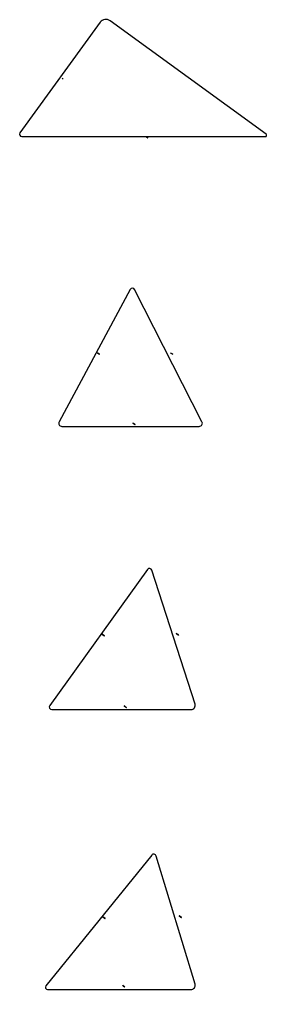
# Model space of a CAD drawing. Header units: metres. Extents: x -1 to 145, y -1 to 19.
# Drawn here: x 59.21 to 60.96, y 7.67 to 14.55 of the extents above; entities that cross this region are included whole.
import ezdxf

# ---------------------------------------------------------------- set-up
doc = ezdxf.new("R2010")
doc.units = ezdxf.units.M
doc.layers.add('LABELS', color=1, linetype='CONTINUOUS')
doc.layers.add('SHAPES', color=3, linetype='CONTINUOUS')

msp = doc.modelspace()

# ---------------------------------------------------------------- linework, layer by layer
at = {"layer": 'LABELS'}
for p, q in [((59.5103, 14.1339), (59.5145, 14.1308)), ((59.5145, 14.1308), (59.5103, 14.1339)), ((59.5187, 14.1277), (59.5103, 14.1339)), ((59.5145, 14.1308), (59.5103, 14.1339)), ((59.5103, 14.1339), (59.5103, 14.1339)), ((59.5103, 14.1339), (59.5145, 14.1308)), ((59.5145, 14.1308), (59.5103, 14.1339)), ((59.5187, 14.1277), (59.5103, 14.1339)), ((59.5103, 14.1339), (59.5103, 14.1339)), ((59.5103, 14.1339), (59.5145, 14.1308)), ((59.5145, 14.1308), (59.5103, 14.1339)), ((59.5103, 14.1339), (59.5103, 14.1339)), ((59.5103, 14.1339), (59.5145, 14.1308)), ((59.5145, 14.1308), (59.5103, 14.1339)), ((59.5103, 14.1339), (59.5103, 14.1339)), ((59.5103, 14.1339), (59.5187, 14.1277)), ((59.5187, 14.1277), (59.5103, 14.1339)), ((59.5103, 14.1339), (59.5103, 14.1339)), ((59.5103, 14.1339), (59.5187, 14.1277)), ((59.5187, 14.1277), (59.5103, 14.1339)), ((59.5187, 14.1277), (59.5103, 14.1339)), ((59.5187, 14.1277), (59.5103, 14.1339)), ((59.5103, 14.1339), (59.5103, 14.1339)), ((59.5103, 14.1339), (59.5187, 14.1277)), ((59.5187, 14.1277), (59.5103, 14.1339)), ((59.5187, 14.1277), (59.5103, 14.1339)), ((59.5103, 14.1339), (59.5103, 14.1339)), ((59.5103, 14.1339), (59.5187, 14.1277)), ((59.5187, 14.1277), (59.5103, 14.1339)), ((59.5145, 14.1308), (59.5187, 14.1277)), ((59.5187, 14.1277), (59.5145, 14.1308)), ((59.5145, 14.1308), (59.5187, 14.1277)), ((59.5187, 14.1277), (59.5145, 14.1308)), ((59.5145, 14.1308), (59.5187, 14.1277)), ((59.5187, 14.1277), (59.5145, 14.1308)), ((59.5187, 14.1277), (59.5187, 14.1277)), ((59.5187, 14.1277), (59.5187, 14.1277)), ((59.5187, 14.1277), (59.5187, 14.1277)), ((59.5187, 14.1277), (59.5187, 14.1277)), ((59.5187, 14.1277), (59.5187, 14.1277)), ((59.5187, 14.1277), (59.5187, 14.1277)), ((60.1093, 13.7185), (60.1135, 13.7154)), ((60.1177, 13.7124), (60.1093, 13.7185)), ((60.1093, 13.7185), (60.1135, 13.7154)), ((60.1135, 13.7154), (60.1093, 13.7185)), ((60.1093, 13.7185), (60.1093, 13.7185)), ((60.1093, 13.7185), (60.1135, 13.7154)), ((60.1135, 13.7154), (60.1093, 13.7185)), ((60.1177, 13.7124), (60.1093, 13.7185)), ((60.1093, 13.7185), (60.1093, 13.7185)), ((60.1093, 13.7185), (60.1135, 13.7154)), ((60.1177, 13.7124), (60.1093, 13.7185)), ((60.1177, 13.7124), (60.1093, 13.7185)), ((60.1093, 13.7185), (60.1177, 13.7124)), ((60.1177, 13.7124), (60.1093, 13.7185)), ((60.1093, 13.7185), (60.1093, 13.7185)), ((60.1093, 13.7185), (60.1135, 13.7154)), ((60.1135, 13.7154), (60.1177, 13.7124)), ((60.1135, 13.7154), (60.1177, 13.7124)), ((60.1135, 13.7154), (60.1177, 13.7124)), ((60.1177, 13.7124), (60.1135, 13.7154)), ((60.1177, 13.7124), (60.1135, 13.7154)), ((60.1135, 13.7154), (60.1135, 13.7154)), ((60.1135, 13.7154), (60.1177, 13.7124)), ((60.1135, 13.7154), (60.1177, 13.7124)), ((60.1177, 13.7124), (60.1177, 13.7124)), ((60.1177, 13.7124), (60.1177, 13.7124)), ((60.1177, 13.7124), (60.1177, 13.7124)), ((59.7582, 12.1882), (59.7582, 12.1882)), ((59.7582, 12.1882), (59.7627, 12.1857)), ((59.7582, 12.1882), (59.7627, 12.1857)), ((59.7627, 12.1857), (59.7582, 12.1882)), ((59.7582, 12.1882), (59.7582, 12.1882)), ((59.7582, 12.1882), (59.7627, 12.1857)), ((59.7582, 12.1882), (59.7627, 12.1857)), ((59.7627, 12.1857), (59.7582, 12.1882)), ((59.7627, 12.1857), (59.7582, 12.1882)), ((59.7582, 12.1882), (59.7582, 12.1882)), ((59.7582, 12.1882), (59.7627, 12.1857)), ((59.7582, 12.1882), (59.7582, 12.1882)), ((59.7582, 12.1882), (59.7627, 12.1857)), ((59.7582, 12.1882), (59.7627, 12.1857)), ((59.7627, 12.1857), (59.7582, 12.1882)), ((59.7627, 12.1857), (59.7719, 12.1808)), ((59.7627, 12.1857), (59.7719, 12.1808)), ((59.7719, 12.1808), (59.7627, 12.1857)), ((59.7719, 12.1808), (59.7627, 12.1857)), ((59.7627, 12.1857), (59.7765, 12.1783)), ((59.7719, 12.1808), (59.7627, 12.1857)), ((59.7627, 12.1857), (59.7627, 12.1857)), ((59.7627, 12.1857), (59.7673, 12.1833)), ((59.7627, 12.1857), (59.7719, 12.1808)), ((59.7719, 12.1808), (59.7627, 12.1857)), ((59.7719, 12.1808), (59.7627, 12.1857)), ((59.7627, 12.1857), (59.7765, 12.1783)), ((59.7627, 12.1857), (59.7765, 12.1783)), ((59.7627, 12.1857), (59.7719, 12.1808)), ((59.7719, 12.1808), (59.7627, 12.1857)), ((59.7719, 12.1808), (59.7627, 12.1857)), ((59.7673, 12.1833), (59.7673, 12.1833)), ((59.7673, 12.1833), (59.7673, 12.1833)), ((59.7719, 12.1808), (59.7765, 12.1783)), ((59.7719, 12.1808), (59.7765, 12.1783)), ((59.7765, 12.1783), (59.7719, 12.1808)), ((59.7765, 12.1783), (59.7719, 12.1808)), ((59.7719, 12.1808), (59.7765, 12.1783)), ((59.7765, 12.1783), (59.7719, 12.1808)), ((59.7719, 12.1808), (59.7765, 12.1783)), ((59.7765, 12.1783), (59.7719, 12.1808)), ((59.7765, 12.1783), (59.7765, 12.1783)), ((59.7765, 12.1783), (59.7765, 12.1783)), ((59.7765, 12.1783), (59.7765, 12.1783)), ((60.278, 12.1884), (60.278, 12.1884)), ((60.278, 12.1884), (60.2826, 12.1859)), ((60.278, 12.1884), (60.2826, 12.1859)), ((60.2826, 12.1859), (60.278, 12.1884)), ((60.278, 12.1884), (60.278, 12.1884)), ((60.278, 12.1884), (60.2826, 12.1859)), ((60.278, 12.1884), (60.2826, 12.1859)), ((60.2826, 12.1859), (60.278, 12.1884)), ((60.2826, 12.1859), (60.278, 12.1884)), ((60.278, 12.1884), (60.278, 12.1884)), ((60.278, 12.1884), (60.2826, 12.1859)), ((60.278, 12.1884), (60.278, 12.1884)), ((60.278, 12.1884), (60.2826, 12.1859)), ((60.2826, 12.1859), (60.278, 12.1884)), ((60.278, 12.1884), (60.2964, 12.1785)), ((60.2826, 12.1859), (60.2918, 12.181)), ((60.2826, 12.1859), (60.2918, 12.181)), ((60.2918, 12.181), (60.2826, 12.1859)), ((60.2918, 12.181), (60.2826, 12.1859)), ((60.2826, 12.1859), (60.2964, 12.1785)), ((60.2918, 12.181), (60.2826, 12.1859)), ((60.2826, 12.1859), (60.2826, 12.1859)), ((60.2826, 12.1859), (60.2872, 12.1835)), ((60.2826, 12.1859), (60.2918, 12.181)), ((60.2918, 12.181), (60.2826, 12.1859)), ((60.2918, 12.181), (60.2826, 12.1859)), ((60.2826, 12.1859), (60.2964, 12.1785)), ((60.2826, 12.1859), (60.2964, 12.1785)), ((60.2872, 12.1835), (60.2872, 12.1835)), ((60.2872, 12.1835), (60.2872, 12.1835)), ((60.2918, 12.181), (60.2964, 12.1785)), ((60.2918, 12.181), (60.2964, 12.1785)), ((60.2964, 12.1785), (60.2918, 12.181)), ((60.2964, 12.1785), (60.2918, 12.181)), ((60.2918, 12.181), (60.2964, 12.1785)), ((60.2964, 12.1785), (60.2918, 12.181)), ((60.2964, 12.1785), (60.2964, 12.1785)), ((60.2964, 12.1785), (60.2964, 12.1785)), ((60.2964, 12.1785), (60.2964, 12.1785)), ((60.2964, 12.1785), (60.2964, 12.1785)), ((60.2964, 12.1785), (60.2964, 12.1785)), ((60.0156, 11.6872), (60.011, 11.6897)), ((60.011, 11.6897), (60.0156, 11.6872)), ((60.011, 11.6897), (60.0156, 11.6872)), ((60.0156, 11.6872), (60.011, 11.6897)), ((60.011, 11.6897), (60.011, 11.6897)), ((60.011, 11.6897), (60.0156, 11.6872)), ((60.0156, 11.6872), (60.011, 11.6897)), ((60.011, 11.6897), (60.0294, 11.6798)), ((60.0156, 11.6872), (60.011, 11.6897)), ((60.011, 11.6897), (60.0294, 11.6798)), ((60.0156, 11.6872), (60.0248, 11.6823)), ((60.0156, 11.6872), (60.0248, 11.6823)), ((60.0248, 11.6823), (60.0156, 11.6872)), ((60.0248, 11.6823), (60.0156, 11.6872)), ((60.0156, 11.6872), (60.0294, 11.6798)), ((60.0248, 11.6823), (60.0156, 11.6872)), ((60.0156, 11.6872), (60.0156, 11.6872)), ((60.0156, 11.6872), (60.0202, 11.6848)), ((60.0202, 11.6848), (60.0202, 11.6848)), ((60.0248, 11.6823), (60.0294, 11.6798)), ((60.0294, 11.6798), (60.0248, 11.6823)), ((60.0248, 11.6823), (60.0294, 11.6798)), ((60.0294, 11.6798), (60.0248, 11.6823)), ((60.0294, 11.6798), (60.0248, 11.6823)), ((60.0294, 11.6798), (60.0294, 11.6798)), ((60.0294, 11.6798), (60.0294, 11.6798)), ((60.0294, 11.6798), (60.0294, 11.6798)), ((60.0294, 11.6798), (60.0294, 11.6798)), ((60.0294, 11.6798), (60.0294, 11.6798)), ((59.7932, 10.193), (59.7932, 10.193)), ((59.7932, 10.193), (59.7974, 10.1899)), ((59.7932, 10.193), (59.7974, 10.1899)), ((59.7974, 10.1899), (59.7932, 10.193)), ((59.7932, 10.193), (59.7932, 10.193)), ((59.7932, 10.193), (59.7974, 10.1899)), ((59.7932, 10.193), (59.7974, 10.1899)), ((59.7974, 10.1899), (59.7932, 10.193)), ((59.7932, 10.193), (59.7932, 10.193)), ((59.7932, 10.193), (59.7974, 10.1899)), ((59.7932, 10.193), (59.7932, 10.193)), ((59.7932, 10.193), (59.7974, 10.1899)), ((59.7932, 10.193), (59.7974, 10.1899)), ((59.7974, 10.1899), (59.7932, 10.193)), ((59.7974, 10.1899), (59.8059, 10.1839)), ((59.7974, 10.1899), (59.8059, 10.1839)), ((59.8059, 10.1839), (59.7974, 10.1899)), ((59.8059, 10.1839), (59.7974, 10.1899)), ((59.7974, 10.1899), (59.7974, 10.1899)), ((59.7974, 10.1899), (59.8059, 10.1839)), ((59.7974, 10.1899), (59.8059, 10.1839)), ((59.8059, 10.1839), (59.7974, 10.1899)), ((59.8059, 10.1839), (59.7974, 10.1899)), ((59.7974, 10.1899), (59.8101, 10.1808)), ((59.8059, 10.1839), (59.7974, 10.1899)), ((59.7974, 10.1899), (59.7974, 10.1899)), ((59.7974, 10.1899), (59.8016, 10.1869)), ((59.7974, 10.1899), (59.8101, 10.1808)), ((59.7974, 10.1899), (59.8059, 10.1839)), ((59.8059, 10.1839), (59.7974, 10.1899)), ((59.8059, 10.1839), (59.7974, 10.1899)), ((59.8016, 10.1869), (59.8016, 10.1869)), ((59.8016, 10.1869), (59.8016, 10.1869)), ((59.8059, 10.1839), (59.8101, 10.1808)), ((59.8059, 10.1839), (59.8101, 10.1808)), ((59.8101, 10.1808), (59.8059, 10.1839)), ((59.8059, 10.1839), (59.8101, 10.1808)), ((59.8059, 10.1839), (59.8101, 10.1808)), ((59.8101, 10.1808), (59.8059, 10.1839)), ((59.8101, 10.1808), (59.8059, 10.1839)), ((59.8059, 10.1839), (59.8101, 10.1808)), ((59.8101, 10.1808), (59.8059, 10.1839)), ((60.32, 10.1987), (60.32, 10.1987)), ((60.32, 10.1987), (60.3242, 10.1957)), ((60.32, 10.1987), (60.3242, 10.1957)), ((60.3242, 10.1957), (60.32, 10.1987)), ((60.32, 10.1987), (60.32, 10.1987)), ((60.32, 10.1987), (60.3242, 10.1957)), ((60.32, 10.1987), (60.3242, 10.1957)), ((60.3242, 10.1957), (60.32, 10.1987)), ((60.32, 10.1987), (60.32, 10.1987)), ((60.32, 10.1987), (60.3242, 10.1957)), ((60.32, 10.1987), (60.32, 10.1987)), ((60.32, 10.1987), (60.3242, 10.1957)), ((60.3242, 10.1957), (60.32, 10.1987)), ((60.32, 10.1987), (60.3369, 10.1866)), ((60.3242, 10.1957), (60.3327, 10.1896)), ((60.3242, 10.1957), (60.3327, 10.1896)), ((60.3327, 10.1896), (60.3242, 10.1957)), ((60.3327, 10.1896), (60.3242, 10.1957)), ((60.3242, 10.1957), (60.3242, 10.1957)), ((60.3242, 10.1957), (60.3327, 10.1896)), ((60.3242, 10.1957), (60.3327, 10.1896)), ((60.3327, 10.1896), (60.3242, 10.1957)), ((60.3327, 10.1896), (60.3242, 10.1957)), ((60.3242, 10.1957), (60.3369, 10.1866)), ((60.3327, 10.1896), (60.3242, 10.1957)), ((60.3242, 10.1957), (60.3242, 10.1957)), ((60.3242, 10.1957), (60.3285, 10.1926)), ((60.3242, 10.1957), (60.3369, 10.1866)), ((60.3285, 10.1926), (60.3285, 10.1926)), ((60.3285, 10.1926), (60.3285, 10.1926)), ((60.3327, 10.1896), (60.3369, 10.1866)), ((60.3327, 10.1896), (60.3369, 10.1866)), ((60.3369, 10.1866), (60.3327, 10.1896)), ((60.3327, 10.1896), (60.3369, 10.1866)), ((60.3327, 10.1896), (60.3369, 10.1866)), ((60.3369, 10.1866), (60.3327, 10.1896)), ((60.3369, 10.1866), (60.3327, 10.1896)), ((60.3369, 10.1866), (60.3369, 10.1866)), ((60.3369, 10.1866), (60.3369, 10.1866)), ((60.3369, 10.1866), (60.3369, 10.1866)), ((60.3369, 10.1866), (60.3369, 10.1866)), ((60.3369, 10.1866), (60.3369, 10.1866)), ((60.3369, 10.1866), (60.3369, 10.1866)), ((59.8101, 10.1808), (59.8101, 10.1808)), ((59.8101, 10.1808), (59.8101, 10.1808)), ((59.8101, 10.1808), (59.8101, 10.1808)), ((59.8101, 10.1808), (59.8101, 10.1808)), ((59.955, 9.6819), (59.9508, 9.6849)), ((59.9508, 9.6849), (59.955, 9.6819)), ((59.9508, 9.6849), (59.955, 9.6819)), ((59.955, 9.6819), (59.9508, 9.6849)), ((59.9508, 9.6849), (59.9508, 9.6849)), ((59.9508, 9.6849), (59.955, 9.6819)), ((59.955, 9.6819), (59.9508, 9.6849)), ((59.9508, 9.6849), (59.9677, 9.6728)), ((59.955, 9.6819), (59.9508, 9.6849)), ((59.9508, 9.6849), (59.9677, 9.6728)), ((59.955, 9.6819), (59.9634, 9.6758)), ((59.955, 9.6819), (59.9634, 9.6758)), ((59.9634, 9.6758), (59.955, 9.6819)), ((59.9634, 9.6758), (59.955, 9.6819)), ((59.955, 9.6819), (59.955, 9.6819)), ((59.955, 9.6819), (59.9634, 9.6758)), ((59.9592, 9.6789), (59.9592, 9.6789)), ((59.9634, 9.6758), (59.9677, 9.6728)), ((59.9677, 9.6728), (59.9634, 9.6758)), ((59.9634, 9.6758), (59.9677, 9.6728)), ((59.9677, 9.6728), (59.9634, 9.6758)), ((59.9634, 9.6758), (59.9677, 9.6728)), ((59.9677, 9.6728), (59.9677, 9.6728)), ((59.9677, 9.6728), (59.9677, 9.6728)), ((59.9677, 9.6728), (59.9677, 9.6728)), ((59.9677, 9.6728), (59.9677, 9.6728)), ((59.9677, 9.6728), (59.9677, 9.6728)), ((59.7989, 8.189), (59.7989, 8.189)), ((59.7989, 8.189), (59.803, 8.1857)), ((59.7989, 8.189), (59.803, 8.1857)), ((59.803, 8.1857), (59.7989, 8.189)), ((59.8151, 8.1759), (59.7989, 8.189)), ((59.7989, 8.189), (59.8111, 8.1792)), ((59.7989, 8.189), (59.803, 8.1857)), ((59.803, 8.1857), (59.7989, 8.189)), ((59.7989, 8.189), (59.7989, 8.189)), ((59.7989, 8.189), (59.803, 8.1857)), ((59.7989, 8.189), (59.7989, 8.189)), ((59.7989, 8.189), (59.803, 8.1857)), ((59.7989, 8.189), (59.803, 8.1857)), ((59.803, 8.1857), (59.7989, 8.189)), ((60.3412, 8.196), (60.3412, 8.196)), ((60.3412, 8.196), (60.3453, 8.1928)), ((60.3412, 8.196), (60.3453, 8.1928)), ((60.3453, 8.1928), (60.3412, 8.196)), ((60.3574, 8.1829), (60.3412, 8.196)), ((60.3412, 8.196), (60.3534, 8.1862)), ((60.3412, 8.196), (60.3453, 8.1928)), ((60.3453, 8.1928), (60.3412, 8.196)), ((60.3412, 8.196), (60.3412, 8.196)), ((60.3412, 8.196), (60.3453, 8.1928)), ((60.3412, 8.196), (60.3412, 8.196)), ((60.3412, 8.196), (60.3453, 8.1928)), ((60.3453, 8.1928), (60.3412, 8.196)), ((60.3412, 8.196), (60.3574, 8.1829)), ((60.3453, 8.1928), (60.3534, 8.1862)), ((60.3453, 8.1928), (60.3534, 8.1862)), ((60.3534, 8.1862), (60.3453, 8.1928)), ((60.3534, 8.1862), (60.3453, 8.1928)), ((60.3453, 8.1928), (60.3534, 8.1862)), ((60.3534, 8.1862), (60.3453, 8.1928)), ((60.3534, 8.1862), (60.3453, 8.1928)), ((60.3453, 8.1928), (60.3453, 8.1928)), ((60.3453, 8.1928), (60.3534, 8.1862)), ((60.3453, 8.1928), (60.3574, 8.1829)), ((60.3493, 8.1895), (60.3493, 8.1895)), ((60.3493, 8.1895), (60.3493, 8.1895)), ((59.803, 8.1857), (59.8111, 8.1792)), ((59.803, 8.1857), (59.8111, 8.1792)), ((59.8111, 8.1792), (59.803, 8.1857)), ((59.8111, 8.1792), (59.803, 8.1857)), ((59.803, 8.1857), (59.8111, 8.1792)), ((59.8111, 8.1792), (59.803, 8.1857)), ((59.8111, 8.1792), (59.803, 8.1857)), ((59.803, 8.1857), (59.803, 8.1857)), ((59.803, 8.1857), (59.8111, 8.1792)), ((59.803, 8.1857), (59.8151, 8.1759)), ((59.803, 8.1857), (59.8111, 8.1792)), ((59.8111, 8.1792), (59.803, 8.1857)), ((59.8111, 8.1792), (59.803, 8.1857)), ((59.807, 8.1824), (59.807, 8.1824)), ((59.807, 8.1824), (59.807, 8.1824)), ((59.8111, 8.1792), (59.8151, 8.1759)), ((59.8111, 8.1792), (59.8151, 8.1759)), ((59.8151, 8.1759), (59.8111, 8.1792)), ((59.8111, 8.1792), (59.8111, 8.1792)), ((59.8111, 8.1792), (59.8151, 8.1759)), ((59.8151, 8.1759), (59.8111, 8.1792)), ((59.8111, 8.1792), (59.8151, 8.1759)), ((59.8111, 8.1792), (59.8151, 8.1759)), ((59.8151, 8.1759), (59.8111, 8.1792)), ((59.8151, 8.1759), (59.8151, 8.1759)), ((59.8151, 8.1759), (59.8151, 8.1759)), ((59.8151, 8.1759), (59.8151, 8.1759)), ((60.3534, 8.1862), (60.3574, 8.1829)), ((60.3534, 8.1862), (60.3574, 8.1829)), ((60.3574, 8.1829), (60.3534, 8.1862)), ((60.3534, 8.1862), (60.3534, 8.1862)), ((60.3534, 8.1862), (60.3574, 8.1829)), ((60.3574, 8.1829), (60.3534, 8.1862)), ((60.3534, 8.1862), (60.3574, 8.1829)), ((60.3574, 8.1829), (60.3574, 8.1829)), ((60.3574, 8.1829), (60.3574, 8.1829)), ((60.3574, 8.1829), (60.3574, 8.1829)), ((60.3574, 8.1829), (60.3574, 8.1829)), ((60.3574, 8.1829), (60.3574, 8.1829)), ((59.9442, 7.6998), (59.9401, 7.7031)), ((59.9401, 7.7031), (59.9442, 7.6998)), ((59.9401, 7.7031), (59.9442, 7.6998)), ((59.9442, 7.6998), (59.9401, 7.7031)), ((59.9563, 7.6899), (59.9401, 7.7031)), ((59.9401, 7.7031), (59.9523, 7.6932)), ((59.9442, 7.6998), (59.9401, 7.7031)), ((59.9401, 7.7031), (59.9563, 7.6899)), ((59.9442, 7.6998), (59.9401, 7.7031)), ((59.9401, 7.7031), (59.9563, 7.6899)), ((59.9442, 7.6998), (59.9523, 7.6932)), ((59.9442, 7.6998), (59.9523, 7.6932)), ((59.9523, 7.6932), (59.9442, 7.6998)), ((59.9523, 7.6932), (59.9442, 7.6998)), ((59.9482, 7.6965), (59.9482, 7.6965)), ((59.9523, 7.6932), (59.9563, 7.6899)), ((59.9563, 7.6899), (59.9523, 7.6932)), ((59.9523, 7.6932), (59.9563, 7.6899)), ((59.9563, 7.6899), (59.9523, 7.6932)), ((59.9523, 7.6932), (59.9523, 7.6932)), ((59.9563, 7.6899), (59.9563, 7.6899)), ((59.9563, 7.6899), (59.9563, 7.6899)), ((59.9563, 7.6899), (59.9563, 7.6899)), ((59.9563, 7.6899), (59.9563, 7.6899))]:
    msp.add_line(p, q, dxfattribs=at)
at = {"layer": 'SHAPES'}
for p, q in [((59.7811, 14.531), (59.2109, 13.7479)), ((60.9568, 13.7373), (59.8513, 14.5421)), ((59.2249, 13.7204), (60.9513, 13.7204)), ((59.993, 12.6358), (59.489, 11.6985)), ((60.5024, 11.6992), (60.0249, 12.6355)), ((59.5083, 11.6661), (60.4821, 11.6661)), ((60.1169, 10.6518), (59.4223, 9.686)), ((60.4533, 9.6973), (60.147, 10.6471)), ((59.4365, 9.6584), (60.4249, 9.6584)), ((60.1463, 8.626), (59.3949, 7.6982)), ((60.4529, 7.7122), (60.1781, 8.6198)), ((59.4071, 7.6725), (60.4235, 7.6725))]:
    msp.add_line(p, q, dxfattribs=at)
for centre, radius, start, end in [((59.8217, 14.5014), 0.0503, -306.05606, -216.05603), ((59.2249, 13.7377), 0.0173, -216.05606, -89.99998), ((60.9513, 13.7298), 0.00934, -90.00003, 53.94398), ((60.0089, 12.6273), 0.018, -332.97984, -208.26475), ((59.5083, 11.6881), 0.022, -208.26475, -90), ((60.4821, 11.6889), 0.0228, -90, 27.02016), ((60.1307, 10.6418), 0.0171, -342.12783, -215.72251), ((59.4365, 9.6758), 0.0175, -215.72251, -90), ((60.4249, 9.6882), 0.0298, -90, 17.87217), ((60.1606, 8.6145), 0.0183, -343.15817, -219.0053), ((60.4235, 7.7033), 0.0307, -90, 16.84183), ((59.4071, 7.6883), 0.0157, -219.0053, -90)]:
    msp.add_arc(centre, radius, start, end, dxfattribs=at)

doc.saveas('drawing.dxf')
